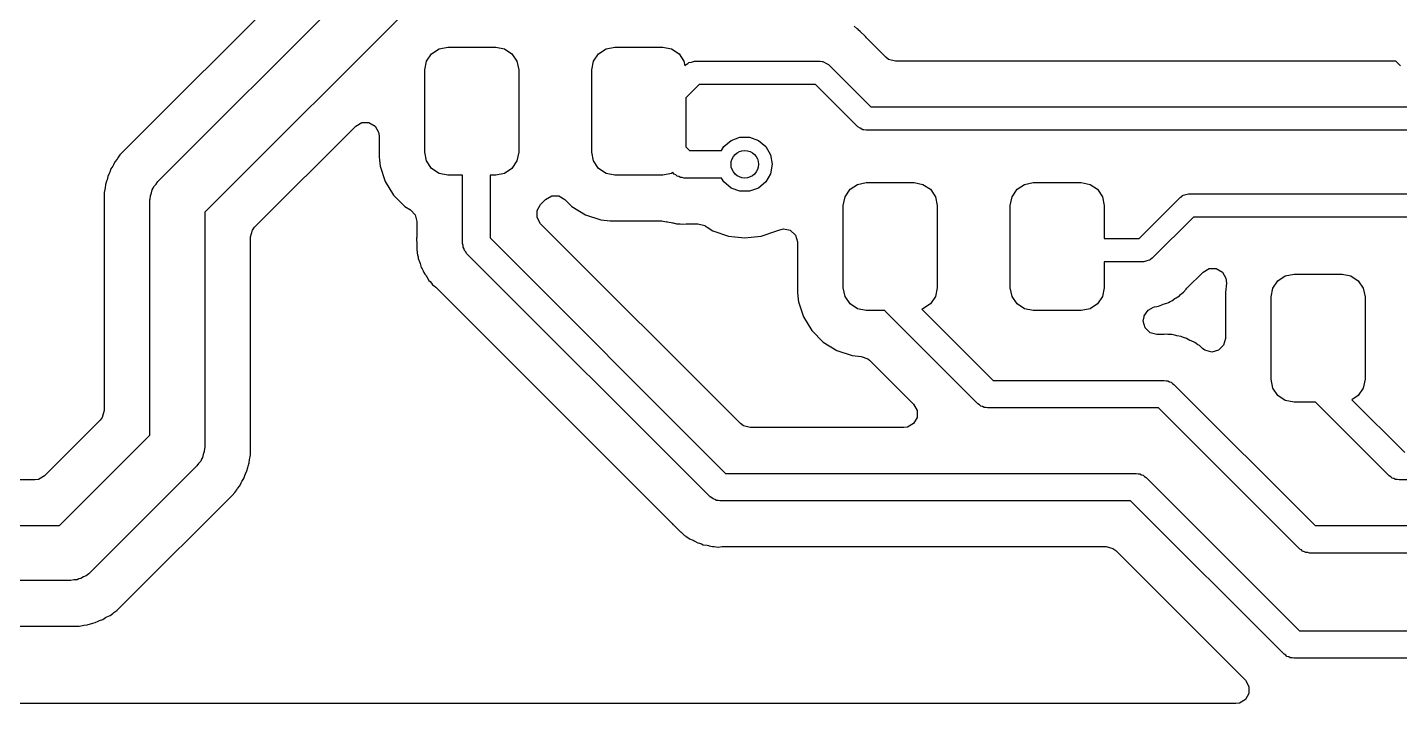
# Model space of a CAD drawing. Extents: x 44 to 146, y -87 to -25.
# Drawn here: x 75.46 to 90.46, y -86.75 to -79.35 of the extents above; entities that cross this region are included whole.
import ezdxf

# ---------------------------------------------------------------- set-up
doc = ezdxf.new("R2010")
doc.units = 0
doc.layers.add('BLACK', color=7, linetype='CONTINUOUS')

msp = doc.modelspace()

# ---------------------------------------------------------------- linework, layer by layer
at = {"layer": 'BLACK', "linetype": 'CONTINUOUS'}
for p, q in [((80.197737, -77.020184), (76.597738, -80.620184)), ((76.887868, -81.037868), (80.487868, -77.437868)), ((80.824264, -77.95), (77.4, -81.374264)), ((84.527857, -79.367503), (84.496765, -79.338305)), ((84.538536, -79.376624), (84.527857, -79.367503)), ((84.540795, -79.378376), (84.538536, -79.376624)), ((84.560087, -79.397668), (84.540795, -79.378376)), ((84.563447, -79.400924), (84.560087, -79.397668)), ((84.61234, -79.446838), (84.563447, -79.400924)), ((84.612341, -79.44684), (84.61234, -79.446838)), ((84.618319, -79.454065), (84.612341, -79.44684)), ((84.618752, -79.453706), (84.618319, -79.454065)), ((84.629327, -79.466908), (84.618752, -79.453706)), ((79.878223, -79.641223), (79.959329, -79.58703)), ((79.959329, -79.58703), (80.055, -79.568)), ((80.055, -79.568), (80.58, -79.568)), ((80.58, -79.568), (80.675671, -79.58703)), ((80.675671, -79.58703), (80.756777, -79.641223)), ((81.703223, -79.641223), (81.784329, -79.58703)), ((81.784329, -79.58703), (81.88, -79.568)), ((81.88, -79.568), (82.405, -79.568)), ((82.405, -79.568), (82.500671, -79.58703)), ((82.500671, -79.58703), (82.581777, -79.641223)), ((84.841278, -79.678859), (84.629327, -79.466908)), ((79.805, -79.818), (79.82403, -79.722329)), ((79.82403, -79.722329), (79.878223, -79.641223)), ((80.756777, -79.641223), (80.81097, -79.722329)), ((80.81097, -79.722329), (80.83, -79.818)), ((81.63, -79.818), (81.64903, -79.722329)), ((81.64903, -79.722329), (81.703223, -79.641223)), ((82.581777, -79.641223), (82.63597, -79.722329)), ((82.63597, -79.722329), (82.646272, -79.774121)), ((82.646272, -79.774121), (82.660197, -79.760197)), ((82.660197, -79.760197), (82.678355, -79.746604)), ((82.678355, -79.746604), (82.681339, -79.743161)), ((82.681339, -79.743161), (82.683998, -79.74238)), ((82.683998, -79.74238), (82.689135, -79.738535)), ((82.689135, -79.738535), (82.719843, -79.731854)), ((82.719843, -79.731854), (82.75, -79.723)), ((82.75, -79.723), (84.125, -79.723)), ((84.125, -79.723), (84.147452, -79.726227)), ((84.147452, -79.726227), (84.151996, -79.725903)), ((84.151996, -79.725903), (84.154427, -79.72723)), ((84.154427, -79.72723), (84.16078, -79.728144)), ((84.16078, -79.728144), (84.187217, -79.745134)), ((84.187217, -79.745134), (84.214803, -79.760197)), ((84.214803, -79.760197), (84.677605, -80.223)), ((84.872137, -79.702538), (84.841278, -79.678859)), ((84.946637, -79.7225), (84.872137, -79.702538)), ((90.413779, -79.7225), (84.946637, -79.7225)), ((90.464886, -79.773607), (90.413779, -79.7225)), ((79.805, -80.718), (79.805, -79.818)), ((80.83, -79.818), (80.83, -80.718)), ((81.63, -80.718), (81.63, -79.818)), ((82.802606, -79.977), (82.655, -80.124606)), ((84.072394, -79.977), (82.802606, -79.977)), ((84.535198, -80.439803), (84.072394, -79.977)), ((82.655, -80.124606), (82.655, -80.657868)), ((84.677605, -80.223), (91.147394, -80.223)), ((77.944137, -81.53794), (79.050143, -80.431933)), ((79.050143, -80.431933), (79.116936, -80.393371)), ((79.116936, -80.393371), (79.194064, -80.393371)), ((79.194064, -80.393371), (79.260859, -80.431935)), ((79.260859, -80.431935), (79.299423, -80.49873)), ((79.299423, -80.49873), (79.3045, -80.537293)), ((84.562779, -80.454863), (84.535198, -80.439803)), ((84.58922, -80.471856), (84.562779, -80.454863)), ((84.595572, -80.472769), (84.58922, -80.471856)), ((84.598004, -80.474097), (84.595572, -80.472769)), ((84.602547, -80.473772), (84.598004, -80.474097)), ((84.625, -80.477), (84.602547, -80.473772)), ((91.2, -80.477), (84.625, -80.477)), ((76.597738, -80.620184), (76.470184, -80.747738)), ((79.3045, -80.537293), (79.3045, -80.768003)), ((82.655, -80.657868), (82.697132, -80.7)), ((83.045455, -80.7), (83.070187, -80.657164)), ((83.070187, -80.657164), (83.15, -80.590192)), ((83.15, -80.590192), (83.247906, -80.554558)), ((83.247906, -80.554558), (83.352094, -80.554558)), ((83.352094, -80.554558), (83.45, -80.590192)), ((83.45, -80.590192), (83.529813, -80.657164)), ((83.529813, -80.657164), (83.581908, -80.747394)), ((76.4409, -80.792582), (76.417909, -80.821413)), ((76.450559, -80.778968), (76.4409, -80.792582)), ((76.470179, -80.747744), (76.450559, -80.778968)), ((76.470184, -80.747738), (76.470179, -80.747744)), ((79.3045, -80.768003), (79.308142, -80.803656)), ((79.308142, -80.803656), (79.315001, -80.870797)), ((79.82403, -80.813671), (79.805, -80.718)), ((80.83, -80.718), (80.81097, -80.813671)), ((81.64903, -80.813671), (81.63, -80.718)), ((82.697132, -80.7), (83.045455, -80.7)), ((83.581908, -80.747394), (83.6, -80.85)), ((76.355641, -80.950708), (76.339639, -80.983938)), ((76.362031, -80.935283), (76.355641, -80.950708)), ((76.374211, -80.900477), (76.362031, -80.935283)), ((76.393831, -80.869252), (76.374211, -80.900477)), ((76.40191, -80.854633), (76.393831, -80.869252)), ((76.417906, -80.821417), (76.40191, -80.854633)), ((76.417909, -80.821413), (76.417906, -80.821417)), ((79.315001, -80.870797), (79.370186, -81.037334)), ((79.878223, -80.894777), (79.82403, -80.813671)), ((79.959329, -80.94897), (79.878223, -80.894777)), ((80.055, -80.968), (79.959329, -80.94897)), ((80.675671, -80.94897), (80.58, -80.968)), ((80.756777, -80.894777), (80.675671, -80.94897)), ((80.81097, -80.813671), (80.756777, -80.894777)), ((81.703223, -80.894777), (81.64903, -80.813671)), ((81.784329, -80.94897), (81.703223, -80.894777)), ((81.88, -80.968), (81.784329, -80.94897)), ((82.500671, -80.94897), (82.405, -80.968)), ((82.513359, -80.940491), (82.500671, -80.94897)), ((82.528934, -80.956066), (82.513359, -80.940491)), ((82.546035, -80.965939), (82.528934, -80.956066)), ((83.581908, -80.952606), (83.529813, -81.042836)), ((83.6, -80.85), (83.581908, -80.952606)), ((76.310502, -81.107391), (76.307704, -81.123854)), ((76.314632, -81.070741), (76.310502, -81.107391)), ((76.32681, -81.035936), (76.314632, -81.070741)), ((76.331432, -81.019892), (76.32681, -81.035936)), ((76.339639, -80.98394), (76.331432, -81.019892)), ((76.339639, -80.983938), (76.339639, -80.98394)), ((76.825562, -81.128823), (76.83738, -81.11157)), ((76.83738, -81.11157), (76.844935, -81.09207)), ((76.844935, -81.09207), (76.868282, -81.066459)), ((76.868282, -81.066459), (76.887868, -81.037868)), ((79.370186, -81.037334), (79.462288, -81.186656)), ((80.2175, -80.968), (80.055, -80.968)), ((80.2175, -81.7175), (80.2175, -80.968)), ((80.58, -80.968), (80.5175, -80.968)), ((80.5175, -80.968), (80.5175, -81.655368)), ((82.405, -80.968), (81.88, -80.968)), ((82.56, -80.979904), (82.546035, -80.965939)), ((82.579074, -80.985015), (82.56, -80.979904)), ((82.596177, -80.994889), (82.579074, -80.985015)), ((82.615925, -80.994889), (82.596177, -80.994889)), ((82.635, -81), (82.615925, -80.994889)), ((83.045455, -81), (82.635, -81)), ((83.070187, -81.042836), (83.045455, -81)), ((83.15, -81.109808), (83.070187, -81.042836)), ((83.247906, -81.145442), (83.15, -81.109808)), ((83.45, -81.109808), (83.352094, -81.145442)), ((83.529813, -81.042836), (83.45, -81.109808)), ((84.450223, -81.123223), (84.531329, -81.06903)), ((84.531329, -81.06903), (84.627, -81.05)), ((84.627, -81.05), (85.152, -81.05)), ((85.152, -81.05), (85.247671, -81.06903)), ((85.247671, -81.06903), (85.328777, -81.123223)), ((86.275223, -81.123223), (86.356329, -81.06903)), ((86.356329, -81.06903), (86.452, -81.05)), ((86.452, -81.05), (86.977, -81.05)), ((86.977, -81.05), (87.072671, -81.06903)), ((87.072671, -81.06903), (87.153777, -81.123223)), ((76.299501, -81.159798), (76.2995, -81.159807)), ((76.2995, -81.159807), (76.2995, -83.542704)), ((76.307704, -81.123854), (76.299501, -81.159798)), ((76.8, -81.25), (76.800899, -81.240296)), ((76.8, -83.811736), (76.8, -81.25)), ((76.80032, -81.236145), (76.80191, -81.229382)), ((76.800899, -81.240296), (76.80032, -81.236145)), ((76.80191, -81.229382), (76.805108, -81.194875)), ((76.805108, -81.194875), (76.817627, -81.162558)), ((76.817627, -81.162558), (76.825562, -81.128823)), ((79.462288, -81.186656), (79.586344, -81.310712)), ((81.070016, -81.289352), (81.124641, -81.234727)), ((81.124641, -81.234727), (81.191436, -81.196163)), ((81.191436, -81.196163), (81.268564, -81.196163)), ((81.268564, -81.196163), (81.335359, -81.234727)), ((81.335359, -81.234727), (81.411344, -81.310712)), ((83.352094, -81.145442), (83.247906, -81.145442)), ((84.377, -81.3), (84.39603, -81.204329)), ((84.39603, -81.204329), (84.450223, -81.123223)), ((85.328777, -81.123223), (85.38297, -81.204329)), ((85.38297, -81.204329), (85.402, -81.3)), ((86.202, -81.3), (86.22103, -81.204329)), ((86.22103, -81.204329), (86.275223, -81.123223)), ((87.153777, -81.123223), (87.20797, -81.204329)), ((87.20797, -81.204329), (87.227, -81.3)), ((87.609394, -81.661), (88.060197, -81.210198)), ((88.060197, -81.210198), (88.078354, -81.196605)), ((88.078354, -81.196605), (88.081339, -81.193161)), ((88.081339, -81.193161), (88.083998, -81.19238)), ((88.083998, -81.19238), (88.089135, -81.188535)), ((88.089135, -81.188535), (88.119843, -81.181854)), ((88.119843, -81.181854), (88.15, -81.173)), ((88.15, -81.173), (91.547394, -81.173)), ((77.4, -81.374264), (77.4, -83.936)), ((79.586344, -81.310712), (79.646222, -81.347644)), ((79.646222, -81.347644), (79.699149, -81.403743)), ((79.699149, -81.403743), (79.717, -81.47446)), ((81.031452, -81.356147), (81.070016, -81.289352)), ((81.031452, -81.433275), (81.031452, -81.356147)), ((81.411344, -81.310712), (81.560666, -81.402814)), ((81.560666, -81.402814), (81.727203, -81.457999)), ((84.377, -82.2), (84.377, -81.3)), ((85.402, -81.3), (85.402, -82.2)), ((86.202, -82.2), (86.202, -81.3)), ((87.227, -81.3), (87.227, -81.661)), ((77.920462, -81.568795), (77.944137, -81.53794)), ((79.717, -81.47446), (79.717, -81.629234)), ((81.070016, -81.50007), (81.031452, -81.433275)), ((83.254605, -83.684659), (81.070016, -81.50007)), ((81.727203, -81.457999), (81.829991, -81.4685)), ((81.829991, -81.4685), (82.39548, -81.468499)), ((82.39548, -81.468499), (82.442699, -81.478277)), ((82.442699, -81.478277), (82.443065, -81.477019)), ((82.443065, -81.477019), (82.452068, -81.479633)), ((82.452068, -81.479633), (82.452074, -81.479636)), ((82.452074, -81.479636), (82.496002, -81.486593)), ((82.496002, -81.486593), (82.509744, -81.489439)), ((82.509744, -81.489439), (82.517544, -81.491441)), ((82.517544, -81.491441), (82.552823, -81.5005)), ((82.552823, -81.5005), (82.572079, -81.5005)), ((82.572079, -81.5005), (82.595386, -81.502334)), ((82.595386, -81.502334), (82.614405, -81.505347)), ((82.614405, -81.505347), (82.658688, -81.50116)), ((82.658688, -81.50116), (82.67271, -81.5005)), ((82.67271, -81.5005), (82.787729, -81.5005)), ((82.787729, -81.5005), (82.862229, -81.520462)), ((82.862229, -81.520462), (82.867002, -81.523338)), ((82.867002, -81.523338), (82.890235, -81.537936)), ((82.890235, -81.537936), (82.950478, -81.575789)), ((83.657784, -81.573657), (83.721912, -81.553869)), ((83.721912, -81.553869), (83.797108, -81.571023)), ((88.202605, -81.427), (87.751803, -81.877803)), ((91.6, -81.427), (88.202605, -81.427)), ((77.9005, -81.643295), (77.920462, -81.568795)), ((77.9005, -83.845805), (77.9005, -81.643295)), ((79.715622, -81.646461), (79.714739, -81.655797)), ((79.714739, -81.655797), (79.716926, -81.725347)), ((79.717, -81.629234), (79.715103, -81.646412)), ((79.715103, -81.646412), (79.715622, -81.646461)), ((80.5175, -81.655368), (83.090932, -84.2288)), ((82.950478, -81.575789), (83.120745, -81.635368)), ((83.120745, -81.635368), (83.1911, -81.643295)), ((83.1911, -81.643295), (83.299999, -81.655565)), ((83.299999, -81.655565), (83.3, -81.655565)), ((83.3, -81.655565), (83.300001, -81.655565)), ((83.300001, -81.655565), (83.368597, -81.647836)), ((83.368597, -81.647836), (83.479255, -81.635368)), ((83.479255, -81.635368), (83.649522, -81.575789)), ((83.649522, -81.575789), (83.649525, -81.575786)), ((83.649525, -81.575786), (83.657063, -81.572158)), ((83.657063, -81.572158), (83.657784, -81.573657)), ((83.797108, -81.571023), (83.853653, -81.623477)), ((83.853653, -81.623477), (83.876395, -81.697176)), ((83.876395, -81.697176), (83.8765, -81.702764)), ((83.8765, -81.702764), (83.8765, -82.250003)), ((87.227, -81.661), (87.609394, -81.661)), ((79.716926, -81.725347), (79.717, -81.730029)), ((79.717, -81.730029), (79.717, -81.758421)), ((79.717, -81.758421), (79.717001, -81.758438)), ((79.717001, -81.758438), (79.717407, -81.761656)), ((79.717407, -81.761656), (79.718505, -81.775623)), ((79.718505, -81.775623), (79.719902, -81.820065)), ((79.719902, -81.820065), (79.719902, -81.820068)), ((79.719902, -81.820068), (79.725275, -81.838563)), ((79.725275, -81.838563), (79.730013, -81.861445)), ((79.730013, -81.861445), (79.732427, -81.880552)), ((80.222611, -81.736574), (80.2175, -81.7175)), ((80.222611, -81.756323), (80.222611, -81.736574)), ((80.232484, -81.773425), (80.222611, -81.756323)), ((80.237596, -81.7925), (80.232484, -81.773425)), ((80.25156, -81.806464), (80.237596, -81.7925)), ((80.261434, -81.823566), (80.25156, -81.806464)), ((82.922734, -84.484866), (80.261434, -81.823566)), ((79.732427, -81.880552), (79.732428, -81.880557)), ((79.732428, -81.880557), (79.748801, -81.921911)), ((79.748801, -81.921911), (79.753346, -81.935185)), ((79.753346, -81.935185), (79.757612, -81.949866)), ((79.757612, -81.949866), (79.765756, -81.977898)), ((79.765756, -81.977898), (79.765757, -81.977899)), ((79.765757, -81.977899), (79.765757, -81.9779)), ((79.765757, -81.9779), (79.775558, -81.994473)), ((79.775558, -81.994473), (79.785841, -82.015464)), ((87.662, -81.915), (87.227, -81.915)), ((87.227, -81.915), (87.227, -82.2)), ((87.692156, -81.906145), (87.662, -81.915)), ((87.722865, -81.899465), (87.692156, -81.906145)), ((87.728001, -81.895619), (87.722865, -81.899465)), ((87.730661, -81.894839), (87.728001, -81.895619)), ((87.733644, -81.891395), (87.730661, -81.894839)), ((87.751803, -81.877803), (87.733644, -81.891395)), ((88.30871, -82.028707), (88.375502, -81.990146)), ((88.375502, -81.990146), (88.45263, -81.990146)), ((88.45263, -81.990146), (88.519425, -82.02871)), ((79.785841, -82.015464), (79.792929, -82.033367)), ((79.792929, -82.033367), (79.792932, -82.033372)), ((79.792932, -82.033372), (79.804527, -82.049331)), ((79.804527, -82.049331), (79.814802, -82.063474)), ((79.814802, -82.063474), (79.819069, -82.069346)), ((79.819069, -82.069346), (79.826774, -82.081076)), ((79.826774, -82.081076), (79.849417, -82.119362)), ((79.849417, -82.119362), (79.849421, -82.119367)), ((79.849421, -82.119367), (79.863033, -82.132979)), ((79.863033, -82.132979), (79.878217, -82.150758)), ((79.878217, -82.150758), (79.889532, -82.166332)), ((88.131584, -82.205833), (88.30871, -82.028707)), ((88.519425, -82.02871), (88.557989, -82.095505)), ((88.562295, -82.149211), (88.552, -82.249994)), ((88.557989, -82.095505), (88.562295, -82.149211)), ((89.07153, -82.204329), (89.125723, -82.123223)), ((89.125723, -82.123223), (89.206829, -82.06903)), ((89.206829, -82.06903), (89.3025, -82.05)), ((89.3025, -82.05), (89.8275, -82.05)), ((89.8275, -82.05), (89.923171, -82.06903)), ((89.923171, -82.06903), (90.004277, -82.123223)), ((90.004277, -82.123223), (90.05847, -82.204329)), ((79.889532, -82.166332), (79.889534, -82.166334)), ((79.889534, -82.166334), (79.889536, -82.166335)), ((79.889536, -82.166335), (79.889537, -82.166337)), ((79.889537, -82.166337), (79.906301, -82.180205)), ((79.906301, -82.180205), (79.923804, -82.194685)), ((79.923804, -82.194685), (79.934186, -82.204132)), ((79.934186, -82.204132), (82.506415, -84.776361)), ((83.8765, -82.250003), (83.884429, -82.327622)), ((84.39603, -82.295671), (84.377, -82.2)), ((84.450223, -82.376777), (84.39603, -82.295671)), ((85.38297, -82.295671), (85.328777, -82.376777)), ((85.402, -82.2), (85.38297, -82.295671)), ((86.22103, -82.295671), (86.202, -82.2)), ((86.275223, -82.376777), (86.22103, -82.295671)), ((87.20797, -82.295671), (87.153777, -82.376777)), ((87.227, -82.2), (87.20797, -82.295671)), ((88.00122, -82.317173), (88.01293, -82.309481)), ((88.01293, -82.309481), (88.049656, -82.287763)), ((88.049656, -82.287763), (88.062504, -82.274913)), ((88.062504, -82.274913), (88.080268, -82.259741)), ((88.080268, -82.259741), (88.094967, -82.249063)), ((88.094967, -82.249063), (88.122157, -82.216194)), ((88.122157, -82.216194), (88.131584, -82.205833)), ((88.552, -82.249994), (88.552, -82.753418)), ((89.0525, -82.3), (89.07153, -82.204329)), ((89.0525, -83.2), (89.0525, -82.3)), ((90.05847, -82.204329), (90.0775, -82.3)), ((90.0775, -82.3), (90.0775, -83.2)), ((83.884429, -82.327622), (83.887001, -82.352797)), ((83.887001, -82.352797), (83.942186, -82.519334)), ((84.531329, -82.43097), (84.450223, -82.376777)), ((84.627, -82.45), (84.531329, -82.43097)), ((84.830682, -82.45), (84.627, -82.45)), ((84.833434, -82.454766), (84.830682, -82.45)), ((85.847534, -83.468866), (84.833434, -82.454766)), ((85.247671, -82.43097), (85.236186, -82.433254)), ((85.236186, -82.433254), (86.015732, -83.2128)), ((85.328777, -82.376777), (85.247671, -82.43097)), ((86.356329, -82.43097), (86.275223, -82.376777)), ((86.452, -82.45), (86.356329, -82.43097)), ((86.977, -82.45), (86.452, -82.45)), ((87.072671, -82.43097), (86.977, -82.45)), ((87.153777, -82.376777), (87.072671, -82.43097)), ((87.665709, -82.507578), (87.708083, -82.443139)), ((87.708083, -82.443139), (87.76557, -82.411356)), ((87.76557, -82.411356), (87.778387, -82.407632)), ((87.778387, -82.407632), (87.801282, -82.40289)), ((87.801282, -82.40289), (87.819293, -82.400616)), ((87.819293, -82.400616), (87.858959, -82.38491)), ((87.858959, -82.38491), (87.872203, -82.380375)), ((87.872203, -82.380375), (87.913191, -82.368468)), ((87.913191, -82.368468), (87.913196, -82.368465)), ((87.913196, -82.368465), (87.928814, -82.359228)), ((87.928814, -82.359228), (87.949827, -82.348934)), ((87.949827, -82.348934), (87.966698, -82.342255)), ((87.966698, -82.342255), (87.9667, -82.342254)), ((87.966699, -82.342254), (87.966703, -82.342253)), ((87.9667, -82.342254), (87.966699, -82.342254)), ((87.966703, -82.342253), (88.00122, -82.317173)), ((83.942186, -82.519334), (84.034288, -82.668656)), ((87.655212, -82.5633), (87.662771, -82.516445)), ((87.675174, -82.6378), (87.655212, -82.5633)), ((87.662771, -82.516445), (87.665709, -82.507578)), ((84.034288, -82.668656), (84.158344, -82.792712)), ((87.729712, -82.692338), (87.675174, -82.6378)), ((87.804212, -82.7123), (87.729712, -82.692338)), ((87.846292, -82.7123), (87.804212, -82.7123)), ((87.860314, -82.711639), (87.846292, -82.7123)), ((87.882571, -82.709535), (87.860314, -82.711639)), ((87.904595, -82.707453), (87.882571, -82.709535)), ((87.904596, -82.707453), (87.904595, -82.707453)), ((87.923611, -82.710465), (87.904596, -82.707453)), ((87.946922, -82.7123), (87.923611, -82.710465)), ((87.966175, -82.7123), (87.946922, -82.7123)), ((87.966177, -82.7123), (87.966175, -82.7123)), ((87.980891, -82.716078), (87.966177, -82.7123)), ((88.009266, -82.723363), (87.980891, -82.716078)), ((88.023007, -82.726208), (88.009266, -82.723363)), ((88.066921, -82.733164), (88.023007, -82.726208)), ((88.066923, -82.733164), (88.066921, -82.733164)), ((88.066926, -82.733165), (88.066923, -82.733164)), ((88.084598, -82.740812), (88.066926, -82.733165)), ((88.106704, -82.74838), (88.084598, -82.740812)), ((88.119697, -82.751717), (88.106704, -82.74838)), ((88.125369, -82.753173), (88.119697, -82.751717)), ((88.125373, -82.753175), (88.125369, -82.753173)), ((88.164346, -82.774601), (88.125373, -82.753175)), ((88.552, -82.753418), (88.532038, -82.827918)), ((84.158344, -82.792712), (84.307666, -82.884814)), ((84.307666, -82.884814), (84.474203, -82.939999)), ((88.176948, -82.780775), (88.164346, -82.774601)), ((88.217764, -82.798438), (88.176948, -82.780775)), ((88.232984, -82.810244), (88.217764, -82.798438)), ((88.252515, -82.823073), (88.232984, -82.810244)), ((88.269393, -82.832352), (88.252515, -82.823073)), ((88.269396, -82.832354), (88.269393, -82.832352)), ((88.301003, -82.862035), (88.269395, -82.832354)), ((88.269395, -82.832354), (88.269396, -82.832354)), ((88.3285, -82.882456), (88.301003, -82.862035)), ((88.403, -82.902418), (88.3285, -82.882456)), ((88.4775, -82.882456), (88.403, -82.902418)), ((88.532038, -82.827918), (88.4775, -82.882456)), ((84.474203, -82.939999), (84.57367, -82.95016)), ((84.57367, -82.95016), (84.645751, -82.977589)), ((84.645751, -82.977589), (84.663883, -82.993029)), ((84.663883, -82.993029), (85.144795, -83.473941)), ((89.07153, -83.295671), (89.0525, -83.2)), ((90.0775, -83.2), (90.05847, -83.295671)), ((86.015732, -83.2128), (87.884, -83.2128)), ((87.884, -83.2128), (87.903075, -83.217911)), ((87.903075, -83.217911), (87.922823, -83.217911)), ((87.922823, -83.217911), (87.939925, -83.227784)), ((87.939925, -83.227784), (87.959, -83.232896)), ((87.959, -83.232896), (87.972964, -83.24686)), ((87.972964, -83.24686), (87.990066, -83.256734)), ((87.990066, -83.256734), (89.533332, -84.8)), ((89.125723, -83.376777), (89.07153, -83.295671)), ((90.05847, -83.295671), (90.004277, -83.376777)), ((85.144795, -83.473941), (85.183359, -83.540736)), ((85.864635, -83.478739), (85.847534, -83.468866)), ((85.8786, -83.492704), (85.864635, -83.478739)), ((85.897674, -83.497815), (85.8786, -83.492704)), ((85.914777, -83.507689), (85.897674, -83.497815)), ((85.934525, -83.507689), (85.914777, -83.507689)), ((85.9536, -83.5128), (85.934525, -83.507689)), ((89.206829, -83.43097), (89.125723, -83.376777)), ((89.3025, -83.45), (89.206829, -83.43097)), ((89.537068, -83.45), (89.3025, -83.45)), ((90.343134, -84.256066), (89.537068, -83.45)), ((90.004277, -83.376777), (89.934639, -83.423307)), ((89.934639, -83.423307), (90.511332, -84)), ((76.255859, -83.648063), (75.648063, -84.255859)), ((76.279538, -83.617204), (76.255859, -83.648063)), ((76.2995, -83.542704), (76.279538, -83.617204)), ((85.183359, -83.617864), (85.144795, -83.684659)), ((85.183359, -83.540736), (85.183359, -83.617864)), ((87.821868, -83.5128), (85.9536, -83.5128)), ((89.365134, -85.056066), (87.821868, -83.5128)), ((83.285464, -83.708338), (83.254605, -83.684659)), ((83.359964, -83.7283), (83.285464, -83.708338)), ((85.039436, -83.7283), (83.359964, -83.7283)), ((85.078, -83.723223), (85.039436, -83.7283)), ((85.144795, -83.684659), (85.078, -83.723223)), ((75.811736, -84.8), (76.8, -83.811736)), ((77.398088, -83.956623), (77.394892, -83.991125)), ((77.399681, -83.949855), (77.398088, -83.956623)), ((77.4, -83.936), (77.399101, -83.945699)), ((77.399101, -83.945699), (77.399681, -83.949855)), ((77.9005, -84.026194), (77.9005, -83.845805)), ((77.355065, -84.09393), (77.331717, -84.11954)), ((77.362619, -84.074429), (77.355065, -84.09393)), ((77.374438, -84.057177), (77.362619, -84.074429)), ((77.382373, -84.023438), (77.374438, -84.057177)), ((77.394892, -83.991125), (77.382373, -84.023438)), ((77.885368, -84.115255), (77.889496, -84.078612)), ((77.889496, -84.078612), (77.892295, -84.06214)), ((77.892295, -84.06214), (77.9005, -84.026194)), ((75.648063, -84.255859), (75.581268, -84.294423)), ((77.312132, -84.148132), (76.148132, -85.312132)), ((77.331717, -84.11954), (77.312132, -84.148132)), ((77.82932, -84.275432), (77.837969, -84.250716)), ((77.837969, -84.250716), (77.844363, -84.235278)), ((77.844363, -84.235278), (77.86036, -84.202061)), ((77.86036, -84.202061), (77.868566, -84.166105)), ((77.868566, -84.166105), (77.873185, -84.150071)), ((77.873185, -84.150071), (77.885368, -84.115255)), ((83.090932, -84.2288), (87.5788, -84.2288)), ((87.5788, -84.2288), (87.597875, -84.233911)), ((87.597875, -84.233911), (87.617623, -84.233911)), ((87.617623, -84.233911), (87.634725, -84.243784)), ((87.634725, -84.243784), (87.6538, -84.248896)), ((87.6538, -84.248896), (87.667764, -84.26286)), ((90.360235, -84.265939), (90.343134, -84.256066)), ((75.542704, -84.2995), (70.093296, -84.2995)), ((75.581268, -84.294423), (75.542704, -84.2995)), ((77.729816, -84.438262), (77.749431, -84.407042)), ((77.749431, -84.407042), (77.759099, -84.393415)), ((77.759099, -84.393415), (77.782092, -84.364586)), ((77.782092, -84.364586), (77.798095, -84.331353)), ((77.798095, -84.331353), (77.806167, -84.316748)), ((77.806167, -84.316748), (77.825789, -84.285522)), ((77.825789, -84.285522), (77.82932, -84.275432)), ((87.667764, -84.26286), (87.684866, -84.272734)), ((87.684866, -84.272734), (89.362132, -85.95)), ((90.3742, -84.279904), (90.360235, -84.265939)), ((90.393274, -84.285015), (90.3742, -84.279904)), ((90.410377, -84.294889), (90.393274, -84.285015)), ((90.430125, -84.294889), (90.410377, -84.294889)), ((90.4492, -84.3), (90.430125, -84.294889)), ((105.037868, -84.3), (90.4492, -84.3)), ((76.565816, -85.602262), (77.697827, -84.470251)), ((77.697827, -84.470251), (77.729816, -84.438262)), ((82.939835, -84.494739), (82.922734, -84.484866)), ((82.9538, -84.508704), (82.939835, -84.494739)), ((82.972874, -84.513815), (82.9538, -84.508704)), ((82.989977, -84.523689), (82.972874, -84.513815)), ((83.009725, -84.523689), (82.989977, -84.523689)), ((83.0288, -84.5288), (83.009725, -84.523689)), ((87.516668, -84.5288), (83.0288, -84.5288)), ((89.193934, -86.206066), (87.516668, -84.5288)), ((69.824264, -84.8), (75.811736, -84.8)), ((82.506415, -84.776361), (82.51722, -84.789847)), ((82.51722, -84.789847), (82.517621, -84.789516)), ((82.517621, -84.789516), (82.523594, -84.796736)), ((82.523594, -84.796736), (82.523597, -84.796739)), ((82.523597, -84.796739), (82.523598, -84.79674)), ((82.523598, -84.79674), (82.574353, -84.844402)), ((82.574353, -84.844402), (82.577682, -84.847628)), ((82.577682, -84.847628), (82.597766, -84.867712)), ((89.533332, -84.8), (104.195455, -84.8)), ((82.597766, -84.867712), (82.597774, -84.867718)), ((82.597774, -84.867718), (82.597775, -84.867719)), ((82.597775, -84.867719), (82.600318, -84.869692)), ((82.600318, -84.869692), (82.610988, -84.878805)), ((82.610988, -84.878805), (82.643407, -84.909248)), ((82.643407, -84.909248), (82.65581, -84.916066)), ((82.65581, -84.916066), (82.660275, -84.918521)), ((82.660275, -84.918521), (82.679822, -84.931361)), ((82.679822, -84.931361), (82.695034, -84.943161)), ((82.695034, -84.943161), (82.695037, -84.943163)), ((82.695037, -84.943163), (82.735867, -84.960831)), ((82.735867, -84.960831), (82.74846, -84.967001)), ((82.74846, -84.967001), (82.787432, -84.988427)), ((82.787432, -84.988427), (82.806075, -84.993213)), ((82.806075, -84.993213), (82.828206, -85.00079)), ((82.828206, -85.00079), (82.84587, -85.008435)), ((82.84587, -85.008435), (82.845872, -85.008435)), ((82.845872, -85.008435), (82.845874, -85.008436)), ((82.845874, -85.008436), (82.889802, -85.015393)), ((82.889802, -85.015393), (82.903544, -85.018239)), ((82.903544, -85.018239), (82.911344, -85.020241)), ((82.911344, -85.020241), (82.946623, -85.0293)), ((82.946623, -85.0293), (82.965879, -85.0293)), ((82.965879, -85.0293), (82.989186, -85.031134)), ((82.989186, -85.031134), (83.008205, -85.034147)), ((83.008205, -85.034147), (83.052488, -85.02996)), ((83.052488, -85.02996), (83.06651, -85.0293)), ((83.06651, -85.0293), (87.247636, -85.0293)), ((87.247636, -85.0293), (87.322136, -85.049262)), ((87.322136, -85.049262), (87.352995, -85.072941)), ((87.352995, -85.072941), (88.771195, -86.491141)), ((89.382235, -85.065939), (89.365134, -85.056066)), ((89.3962, -85.079904), (89.382235, -85.065939)), ((89.415274, -85.085015), (89.3962, -85.079904)), ((89.432377, -85.094889), (89.415274, -85.085015)), ((89.452125, -85.094889), (89.432377, -85.094889)), ((89.4712, -85.1), (89.452125, -85.094889)), ((104.195455, -85.1), (89.4712, -85.1)), ((75.936, -85.4), (69.7, -85.4)), ((75.970064, -85.393632), (75.936, -85.4)), ((76.004685, -85.392032), (75.970064, -85.393632)), ((76.023816, -85.383584), (76.004685, -85.392032)), ((76.044372, -85.379742), (76.023816, -85.383584)), ((76.073838, -85.361497), (76.044372, -85.379742)), ((76.105541, -85.347499), (76.073838, -85.361497)), ((76.1322, -85.325361), (76.105541, -85.347499)), ((76.138109, -85.321703), (76.1322, -85.325361)), ((76.140636, -85.318356), (76.138109, -85.321703)), ((76.148132, -85.312132), (76.140636, -85.318356)), ((76.438262, -85.729816), (76.565816, -85.602262)), ((76.364587, -85.782091), (76.393426, -85.759091)), ((76.393426, -85.759091), (76.407024, -85.749442)), ((76.407024, -85.749442), (76.438262, -85.729816)), ((69.609807, -85.9005), (76.026192, -85.9005)), ((76.026192, -85.9005), (76.026194, -85.9005)), ((76.026194, -85.9005), (76.062148, -85.892293)), ((76.062148, -85.892293), (76.078612, -85.889496)), ((76.078612, -85.889496), (76.115255, -85.885368)), ((76.115255, -85.885368), (76.150066, -85.873187)), ((76.150066, -85.873187), (76.166108, -85.868566)), ((76.166108, -85.868566), (76.177693, -85.865921)), ((76.177693, -85.865921), (76.202061, -85.86036)), ((76.202061, -85.86036), (76.235284, -85.844359)), ((76.235284, -85.844359), (76.250705, -85.837971)), ((76.250705, -85.837971), (76.285522, -85.825789)), ((76.285522, -85.825789), (76.316755, -85.806163)), ((76.316755, -85.806163), (76.331365, -85.798089)), ((76.331365, -85.798089), (76.364587, -85.782091)), ((89.362132, -85.95), (126.842268, -85.95)), ((89.211035, -86.215939), (89.193934, -86.206066)), ((89.225, -86.229904), (89.211035, -86.215939)), ((89.244074, -86.235015), (89.225, -86.229904)), ((89.261177, -86.244889), (89.244074, -86.235015)), ((89.280925, -86.244889), (89.261177, -86.244889)), ((89.3, -86.25), (89.280925, -86.244889)), ((126.9044, -86.25), (89.3, -86.25)), ((88.771195, -86.491141), (88.809759, -86.557936)), ((88.809759, -86.635064), (88.771195, -86.701859)), ((88.809759, -86.557936), (88.809759, -86.635064)), ((88.665836, -86.7455), (48.864128, -86.7455)), ((88.7044, -86.740423), (88.665836, -86.7455)), ((88.771195, -86.701859), (88.7044, -86.740423))]:
    msp.add_line(p, q, dxfattribs=at)
at = {"layer": 'BLACK'}
msp.add_circle((83.3, -80.85), 0.15, dxfattribs=at)

doc.saveas('drawing.dxf')
